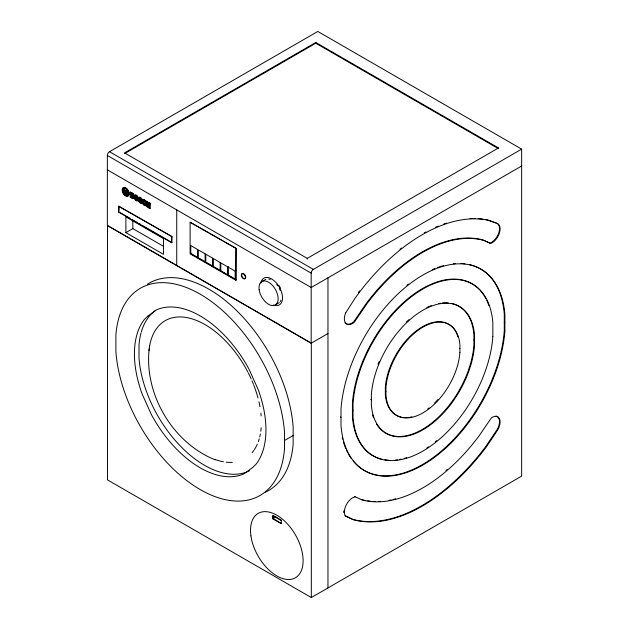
<?xml version="1.0" encoding="UTF-8"?>
<svg xmlns="http://www.w3.org/2000/svg" width="629" height="629" viewBox="0 0 629 629"><rect width="100%" height="100%" fill="white"/><g stroke="black" fill="none" stroke-linecap="round" stroke-linejoin="round"><path stroke-width="0.94" d="M149.545 346.154C142.893 392.307 171.874 442.501 215.173 459.823M143.475 204.26A3.019 1.745 60 0 0 143.813 204.629L144.418 205.093A2.972 1.714 60 0 0 146.007 205.085L144.914 203.961A1.172 0.676 60 0 1 144.214 204.071L143.962 203.859A1.824 1.054 60 0 1 143.168 202.09A1.824 1.054 60 0 1 143.86 201.099L144.065 201.154A1.313 0.763 60 0 1 144.89 202.121L146.022 201.657A2.547 1.47 60 0 0 144.717 200.006L144.206 199.723A3.011 1.738 60 0 0 142.358 200.989L142.358 201.516A3.019 1.745 60 0 0 142.508 202.436M145.213 203.749L145.181 203.804A1.172 0.676 60 0 1 144.489 203.914L144.238 203.702A1.824 1.054 60 0 1 143.939 200.973M485.855 446.386L497.138 429.568A11.322 6.542 -60 0 0 496.1 416.052M146.101 204.975L145.731 205.243A2.972 1.714 60 0 1 144.143 205.251L143.546 204.787A3.019 1.745 60 0 1 142.083 201.673L142.083 201.146A3.011 1.738 60 0 1 143.931 199.88L144.442 200.164A2.547 1.47 60 0 1 145.747 201.815L145.826 202.019M140.888 198.968A1.722 0.999 60 0 1 141.25 199.432L140.975 199.597A1.722 0.999 60 0 0 140.204 198.788C138.773 198.292 140.479 200.525 141.014 200.478A1.69 0.975 60 0 1 141.816 202.224L141.761 202.624A2.06 1.187 60 0 1 140.448 203.065L138.325 201.021C138.891 199.755 142.13 203.198 140.283 200.635A3.239 1.871 60 0 1 139.213 199.432L139.072 199.189M141.045 199.723L141.808 198.898A3.397 1.958 60 0 0 140.668 197.671L140.236 197.404A2.485 1.431 60 0 0 139.143 197.357L138.954 197.514A1.714 0.991 60 0 0 138.805 197.883M124.094 189.494L123.968 189.573A2.878 1.659 60 0 0 123.992 192.6L124.361 189.337L124.094 192.773M124.361 189.337L124.235 189.415A2.878 1.659 60 0 0 124.259 192.443L124.361 192.616M127.066 191.216L127.192 194.416A2.878 1.659 60 0 0 127.168 191.389L127.341 191.059M127.066 194.495L127.467 194.259A2.878 1.659 60 0 0 127.648 191.68M498.483 147.957L315.782 42.481L124.55 152.886L307.243 258.37L498.483 147.957L498.483 148.711L315.782 43.228L124.55 153.641M124.526 188.747L124.801 189.958L126.909 191.177L124.526 190.123L124.322 188.731A3.546 2.052 60 0 0 124.235 193.701L124.801 193.866L124.801 192.388L124.526 194.023M124.526 191.924L126.633 193.142L124.526 191.924L124.526 190.689L126.909 191.743L126.909 195.084L126.633 189.958L127.2 190.131A3.546 2.052 60 0 1 128.379 192.851M126.909 191.743L124.526 190.689M126.909 193.606L124.526 192.545M130.282 192.097L132.955 193.355A1.863 1.077 60 0 1 133.914 194.951L133.953 195.281A1.423 0.818 60 0 1 133.466 196.012L133.175 196.217A1.478 0.849 60 0 1 133.867 197.75L133.835 198.009A1.879 1.085 60 0 1 132.711 198.544L130.282 197.144L130.282 192.097L132.68 193.512A1.863 1.077 60 0 1 133.639 195.108L133.686 195.438A1.423 0.818 60 0 1 133.199 196.169L133.12 196.169M131.296 193.732L131.571 193.575C133.442 193.567 132.9 196.547 131.296 194.683L131.296 193.732L132.625 195.108L131.296 194.683M131.327 195.698L132.515 196.452L132.428 197.309L131.327 196.68L131.327 195.698L132.735 197.152L132.719 196.201M130.282 197.144L132.986 198.387A1.879 1.085 60 0 0 134.111 197.852M118.747 206.281L172.016 236.646L171.678 242.755L118.747 212.193L118.747 206.281L172.016 236.646M118.747 212.193L119.085 206.084M139.292 200.384L140.519 201.948L140.008 200.793A3.239 1.871 60 0 1 138.938 199.597L138.663 199.071A1.714 0.991 60 0 1 138.679 197.679L138.867 197.514A2.485 1.431 60 0 1 139.96 197.569L140.393 197.828A3.397 1.958 60 0 1 141.533 199.055L141.965 199.149M138.325 201.021L140.723 202.908A2.06 1.187 60 0 0 142.028 202.467L142.083 202.066A1.69 0.975 60 0 0 141.289 200.321C140.754 200.368 139.04 198.135 140.479 198.63A1.722 0.999 60 0 1 140.684 198.78M146.266 201.304L147.65 201.791L147.65 203.678L148.971 204.441L147.375 203.835L147.375 201.948L146.266 201.304L146.266 206.398L147.626 206.87L147.626 204.873L147.359 207.027M144.922 202.231L146.101 201.862M148.696 204.598L148.971 202.554L150.134 203.222L149.859 208.474L148.711 207.806L148.711 205.809L147.359 205.03M148.696 202.711L150.134 203.222M146.266 206.398L147.626 206.87M148.711 205.809L147.626 204.873M148.711 207.806L150.134 208.317M125.879 232.628L163.446 254.313L163.446 238.54L125.879 216.856L125.879 232.628L132.837 228.61L163.721 246.442M190.115 222.249L236.213 248.471L235.875 280.212L190.115 253.794L190.115 222.249L236.213 248.471M227.643 266.83L227.643 274.716L220.818 270.769L220.818 262.883L227.643 266.83L228.327 266.429M235.16 271.162L235.16 279.048L228.327 275.109L228.327 267.223L235.16 271.162L235.844 270.769M262.442 281.257L265.855 279.284M311.308 597.55L311.308 343.151L107.473 225.465L107.473 479.864L311.308 597.55L521.645 476.114L521.645 149.136L313.163 269.503A3.082 1.777 -60 0 0 311.182 272.931L311.182 343.222L327.968 333.527M275.911 304.593L279.331 302.62M521.645 166.009L311.182 287.516L107.355 169.838M284.473 440.528L293.145 435.52M272.758 518.776L281.297 523.705L281.297 520.553L272.758 515.623L272.758 518.776L275.832 516.999M355.212 496.863L354.544 496.981A11.566 6.675 -60 0 0 346.194 504.977A11.566 6.675 -60 0 0 345.156 515.646L353.231 519.68A164.303 94.861 -60 0 0 486.461 446.732L497.751 429.921A11.322 6.542 -60 0 0 499.371 418.544A11.322 6.542 -60 0 0 491.422 417.805L479.133 435.818A144.599 83.484 -60 0 1 361.879 499.843L354.607 496.517M124.801 188.59L124.597 188.574A3.546 2.052 60 0 0 124.511 193.535L124.801 193.866M126.909 195.084L127.105 195.1A3.546 2.052 60 0 0 128.363 193.85M126.633 195.242L126.838 195.257A3.546 2.052 60 0 0 126.924 190.288L126.633 189.958M144.238 200.95L144.332 200.997A1.313 0.763 60 0 1 145.157 201.964L145.197 202.066M136.045 196.562L136.218 196.657A1.565 0.904 60 0 1 137.106 198.457L137.106 198.646A1.573 0.912 60 0 1 136.234 199.456L135.95 199.251A1.635 0.944 60 0 1 135.172 197.569L135.164 197.349A1.573 0.912 60 0 1 136.037 196.507M345.038 515.961L352.617 519.326A164.303 94.861 -60 0 0 485.855 446.378M135.95 195.297L136.32 195.509A3.043 1.753 60 0 1 138.16 198.961L138.16 199.369A3.027 1.745 60 0 1 136.359 200.737L135.982 200.517A3.059 1.769 60 0 1 134.119 197.058L134.119 196.641A3.027 1.745 60 0 1 135.974 195.32M521.645 149.136L317.818 31.45L109.328 151.817A3.082 1.777 -60 0 0 107.355 155.245L107.355 225.536L311.182 343.222M504.277 322.355L504.883 322.701M473.904 339.888L474.51 340.242M459.319 348.309L459.925 348.655M109.517 151.707L313.352 269.393M107.355 155.465L311.182 273.143M124.801 192.388L126.201 193.197M119.927 212.484L130.006 218.302M131.689 219.277L137.57 222.666M139.253 223.641L140.927 224.608M142.61 225.583L172.016 242.558M190.453 253.597L194.691 256.042M196.39 257.025L202.318 260.445M204.016 261.428L209.944 264.848M211.643 265.831L214.182 267.294M215.881 268.276L217.571 269.251M219.269 270.234L221.809 271.697M223.507 272.679L225.198 273.654M226.896 274.637L236.213 280.015M385.349 391.01L385.954 391.364M370.764 399.431L371.369 399.785M352.437 410.014L353.042 410.367M340.391 416.972L340.997 417.318M281.265 520.136L273.096 515.426L273.096 518.579L281.635 523.509M133.387 196.012L133.45 196.059A1.478 0.849 60 0 1 134.071 197.144M144.937 203.906L145.826 205.133M138.419 199.008L138.435 199.212A3.027 1.745 60 0 1 136.635 200.58L136.257 200.36A3.059 1.769 60 0 1 135.227 199.259M327.968 277.829L327.968 587.934M315.782 42.481L315.782 43.228M307.243 258.37L307.243 259.117M235.875 248.667L235.875 280.212M176.741 209.897L176.741 265.603M171.678 236.842L171.678 242.755M149.859 203.379L149.859 208.474M146.541 201.146L146.541 206.241M132.837 220.26L132.837 228.61M131.571 193.575L131.571 194.526M127.341 191.876L127.341 194.337M124.801 190.524L124.801 191.766M343.772 512.58A11.566 6.675 -60 0 1 343.756 510.945M447.384 469.344A144.599 83.484 -60 0 1 445.945 470.586M395.743 498.797A144.599 83.484 -60 0 1 393.039 499.481M391.041 499.921A144.599 83.484 -60 0 1 389.052 500.307M380.246 501.376A144.599 83.484 -60 0 1 378.344 501.462M375.474 501.486A144.599 83.484 -60 0 1 372.525 501.368M370.583 501.211A144.599 83.484 -60 0 1 367.713 500.857M365.834 500.542A144.599 83.484 -60 0 1 361.274 499.489M469.509 264.62A116.326 67.161 -60 0 1 504.277 314.075L504.277 330.626A116.326 67.161 -60 0 1 442.022 450.513A116.326 67.161 -60 0 1 353.113 460.931M351.375 458.667A116.326 67.161 -60 0 1 348.741 454.578M347.782 452.841A116.326 67.161 -60 0 1 346.54 450.317M345.769 448.571A116.326 67.161 -60 0 1 343.434 442.061M342.656 439.246A116.326 67.161 -60 0 1 342.231 437.485M406.932 285.252A116.326 67.161 -60 0 1 408.425 284.08M432.17 269.684A116.326 67.161 -60 0 1 434.843 268.567M437.501 267.553A116.326 67.161 -60 0 1 443.618 265.627M453.344 263.787A116.326 67.161 -60 0 1 455.231 263.614M461.041 263.504A116.326 67.161 -60 0 1 464.886 263.81M345.022 322.748A11.566 6.683 -60 0 0 353.695 321.875L366.094 303.673A144.591 83.484 -60 0 1 483.324 240.097L489.975 243.108L490.659 242.865A11.33 6.542 -60 0 0 498.97 232.187A11.33 6.542 -60 0 0 496.195 222.988L487.664 219.953A164.303 94.861 -60 0 0 485.8 219.584M358.428 292.485A164.303 94.861 -60 0 1 359.607 290.936M399.95 249.249A164.303 94.861 -60 0 1 401.483 248.038M424.261 232.872A164.303 94.861 -60 0 1 425.951 231.952M435.582 227.266A164.303 94.861 -60 0 1 438.327 226.102M443.791 224.018A164.303 94.861 -60 0 1 446.504 223.098M470.052 218.578A164.303 94.861 -60 0 1 475.107 218.507M478.087 218.625A164.303 94.861 -60 0 1 482.954 219.12M479.809 290.008A99.225 57.286 -60 0 0 404.172 301.889A99.225 57.286 -60 0 0 352.437 402.953L352.437 417.074A99.225 57.286 -60 0 0 382.086 459.264M480.438 290.7A99.225 57.286 -60 0 1 485.926 298.704M486.76 300.371A99.225 57.286 -60 0 1 488.937 305.725M436.778 440.607A99.225 57.286 -60 0 1 435.268 441.817M428.451 446.842A99.225 57.286 -60 0 1 426.824 447.919M406.711 457.66A99.225 57.286 -60 0 1 404.172 458.399M401.239 459.107A99.225 57.286 -60 0 1 399.297 459.484M397.379 459.791A99.225 57.286 -60 0 1 395.476 460.011M388.706 460.184A99.225 57.286 -60 0 1 384.862 459.791M452.023 303.548A73.208 42.269 -60 0 1 473.904 334.675L473.904 345.093A73.208 42.269 -60 0 1 432.43 422.46A73.208 42.269 -60 0 1 376.409 423.773M373.516 417.742A73.208 42.269 -60 0 1 372.596 414.959M378.029 364.309A73.208 42.269 -60 0 1 379.145 361.628M406.271 322.103A73.208 42.269 -60 0 1 408.936 319.658M426.847 307.502A73.208 42.269 -60 0 1 431.321 305.6M438.61 303.516A73.208 42.269 -60 0 1 440.512 303.194M442.376 302.974A73.208 42.269 -60 0 1 448.218 302.95M455.978 332.12A52.506 30.31 -60 0 0 415.887 331.161A52.506 30.31 -60 0 0 385.349 387.275L385.349 394.753A52.506 30.31 -60 0 0 401.043 417.066M456.363 332.867A52.506 30.31 -60 0 1 457.943 336.979M438.02 399.454A52.506 30.31 -60 0 1 434.694 402.945M429.135 407.875A52.506 30.31 -60 0 1 427.712 408.968M411.838 416.838A52.506 30.31 -60 0 1 410.069 417.2M408.339 417.444A52.506 30.31 -60 0 1 403.771 417.499M249.383 470.791A93.006 53.693 60 0 1 180.963 446.653A93.006 53.693 60 0 1 139.009 358.153L139.009 344.92A93.006 53.693 60 0 1 141.006 333.032M141.258 332.12A93.006 53.693 60 0 1 154.899 310.883M232.376 462.346A79.686 46.003 60 0 1 226.157 462.181M223.405 461.772A79.686 46.003 60 0 1 214.843 459.39M149.002 350.691A79.686 46.003 60 0 1 149.191 348.914M149.568 346.335A79.686 46.003 60 0 1 190.155 318.321A79.686 46.003 60 0 1 247.795 371.943M248.219 372.769A79.686 46.003 60 0 1 251.215 378.996M252.001 380.797A79.686 46.003 60 0 1 253.503 384.405M253.849 385.31A79.686 46.003 60 0 1 258 397.984M258.959 401.845A79.686 46.003 60 0 1 259.942 406.641M260.893 413.19A79.686 46.003 60 0 1 261.153 415.95M261.184 427.744A79.686 46.003 60 0 1 260.807 431.29M260.367 434.01A79.686 46.003 60 0 1 259.73 436.966M259.219 438.877A79.686 46.003 60 0 1 258.33 441.613M257.3 444.2A79.686 46.003 60 0 1 254.336 449.664M253.849 450.372A79.686 46.003 60 0 1 252.135 452.597M147.461 284.198A119.652 69.08 60 0 1 236.732 310.702A119.652 69.08 60 0 1 293.145 427.005L293.145 444.035A119.652 69.08 60 0 1 265.399 492.177M242.377 277.145A2.901 1.675 60 0 1 242.668 273.45A2.901 1.675 60 0 1 245.711 276.846A2.901 1.675 60 0 1 243.337 278.215M242.991 277.908A2.901 1.675 60 0 1 242.668 277.554M279.032 285.684A15.458 8.924 60 0 1 280.377 288.019M260.831 283.129A15.458 8.924 60 0 1 272.231 279.3A15.458 8.924 60 0 1 282.507 297.092A15.458 8.924 60 0 1 273.489 305.049M268.732 279.032A13.524 7.807 60 0 1 270.344 279.465M276.784 284.489A13.524 7.807 60 0 1 277.711 285.739M279.331 288.428A13.524 7.807 60 0 1 280.282 290.551M280.99 300.261A13.524 7.807 60 0 1 280.282 301.598M123.866 193.889A4.78 2.76 60 0 0 129.173 194.094L129.173 193.417A4.78 2.76 60 0 0 125.808 187.906A4.78 2.76 60 0 0 122.443 189.526L122.443 190.21A4.78 2.76 60 0 0 123.418 193.189M138.388 198.347A3.043 1.753 60 0 0 136.595 195.352L136.226 195.139A3.043 1.761 60 0 0 134.433 196.075M134.952 198.803A3.059 1.769 60 0 1 134.551 197.844M136.131 196.366A1.565 0.904 60 0 0 135.439 197.192L135.447 197.404A1.635 0.944 60 0 0 136.226 199.094L136.509 199.299A1.573 0.912 60 0 0 137.381 198.489L137.381 198.3A1.565 0.904 60 0 0 137.004 197.089M136.493 196.5A1.565 0.904 60 0 1 136.847 196.869M143.16 203.843A3.019 1.745 60 0 1 142.673 202.923M345.643 312.967L345.258 313.879A11.566 6.683 -60 0 0 346.044 323.542A11.566 6.683 -60 0 0 354.308 322.221L366.699 304.027A144.591 83.484 -60 0 1 483.929 240.451L490.581 243.462L491.265 243.219A11.33 6.542 -60 0 0 499.583 232.533A11.33 6.542 -60 0 0 496.808 223.334L488.269 220.307A164.303 94.861 -60 0 0 354.992 298.343L345.643 312.967M147.886 316.112L144.434 319.398A93.006 53.693 60 0 0 142.107 393.943L151.337 414.503A93.006 53.693 60 0 0 244.217 473.692L252.488 467.622L255.94 464.328A93.006 53.693 60 0 0 258.267 389.783L249.037 369.223A93.006 53.693 60 0 0 156.157 310.042L147.886 316.112M197.592 249.477L190.768 245.53L190.768 253.424L197.592 257.363L197.592 249.477M205.109 253.817L198.277 249.87L198.277 257.756L205.109 261.703L205.109 253.817M212.618 258.149L205.793 254.21L205.793 262.096L212.618 266.036L212.618 258.149M220.134 262.49L213.302 258.543L213.302 266.437L220.134 270.376L220.134 262.49M504.883 330.98L504.883 314.421A116.326 67.161 -60 0 0 422.94 275.03A116.326 67.161 -60 0 0 340.997 409.039L340.997 425.597A116.326 67.161 -60 0 0 422.94 464.988A116.326 67.161 -60 0 0 504.883 330.98M492.837 336.719L492.837 322.591A99.225 57.286 -60 0 0 422.94 288.994A99.225 57.286 -60 0 0 353.042 403.307L353.042 417.428A99.225 57.286 -60 0 0 422.94 451.032A99.225 57.286 -60 0 0 492.837 336.719M474.51 345.447L474.51 335.029A73.208 42.269 -60 0 0 422.94 310.231A73.208 42.269 -60 0 0 371.369 394.572L371.369 404.997A73.208 42.269 -60 0 0 422.94 429.788A73.208 42.269 -60 0 0 474.51 345.447M459.925 352.397L459.925 344.92A52.506 30.31 -60 0 0 422.94 327.143A52.506 30.31 -60 0 0 385.954 387.629L385.954 395.098A52.506 30.31 -60 0 0 422.94 412.876A52.506 30.31 -60 0 0 459.925 352.397M284.473 449.043L284.473 432.013A119.652 69.08 60 0 0 200.187 294.175A119.652 69.08 60 0 0 115.909 334.691L115.901 351.721A119.652 69.08 60 0 0 200.187 489.559A119.652 69.08 60 0 0 284.473 449.043M128.906 194.251L128.906 193.575A4.78 2.76 60 0 0 125.533 188.063A4.78 2.76 60 0 0 122.168 189.683L122.168 190.367A4.78 2.76 60 0 0 125.533 195.871A4.78 2.76 60 0 0 128.906 194.251M128.725 193.787L128.725 193.197A4.144 2.39 60 0 0 125.808 188.425A4.144 2.39 60 0 0 122.891 189.832L122.891 190.422A4.144 2.39 60 0 0 125.808 195.194A4.144 2.39 60 0 0 128.725 193.787M128.45 193.944L128.45 193.355A4.144 2.39 60 0 0 125.533 188.59A4.144 2.39 60 0 0 122.616 189.989L122.616 190.579A4.144 2.39 60 0 0 125.533 195.352A4.144 2.39 60 0 0 128.45 193.944M250.924 535.892A37.19 21.472 60 0 0 293.719 578.586A37.19 21.472 60 0 0 285.81 522.227A37.19 21.472 60 0 0 250.924 535.892M241.339 275.533A2.901 1.675 60 0 0 244.673 278.859A2.901 1.675 60 0 0 244.052 274.472A2.901 1.675 60 0 0 241.339 275.533M259.172 289.749A13.524 7.807 60 0 0 274.739 305.269A13.524 7.807 60 0 0 271.862 284.78A13.524 7.807 60 0 0 259.172 289.749"/></g></svg>
